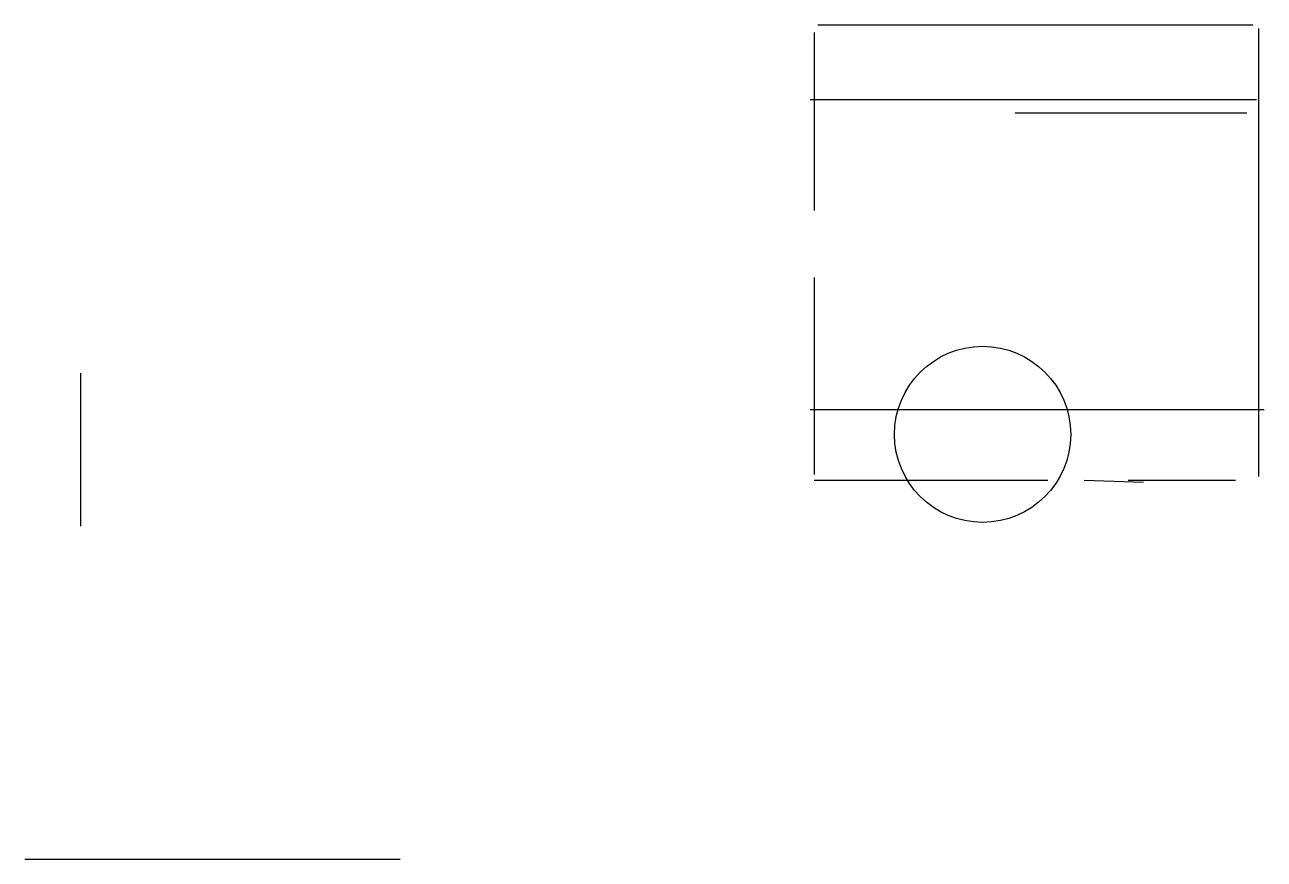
# Model space of a CAD drawing. Header units: metres. Extents: x 37 to 684, y 22 to 458.
import ezdxf

# ---------------------------------------------------------------- set-up
doc = ezdxf.new("R2010")
doc.units = ezdxf.units.M
doc.layers.add('outline', color=7, linetype='Continuous')

msp = doc.modelspace()

# ---------------------------------------------------------------- linework, layer by layer
at = {"layer": 'outline'}
for p, q in [((449, 454), (449, 361)), ((451, 458), (678, 458)), ((681, 456), (681, 222)), ((447, 419), (680, 419)), ((554, 412), (675, 412)), ((449, 326), (449, 223)), ((66, 276), (66, 196)), ((447, 257), (684, 257)), ((449, 220), (571, 220)), ((590, 220), (621, 219)), ((613, 220), (669, 220)), ((37, 22), (233, 22))]:
    msp.add_line(p, q, dxfattribs=at)
msp.add_circle((537, 244), 46, dxfattribs=at)

doc.saveas('drawing.dxf')
